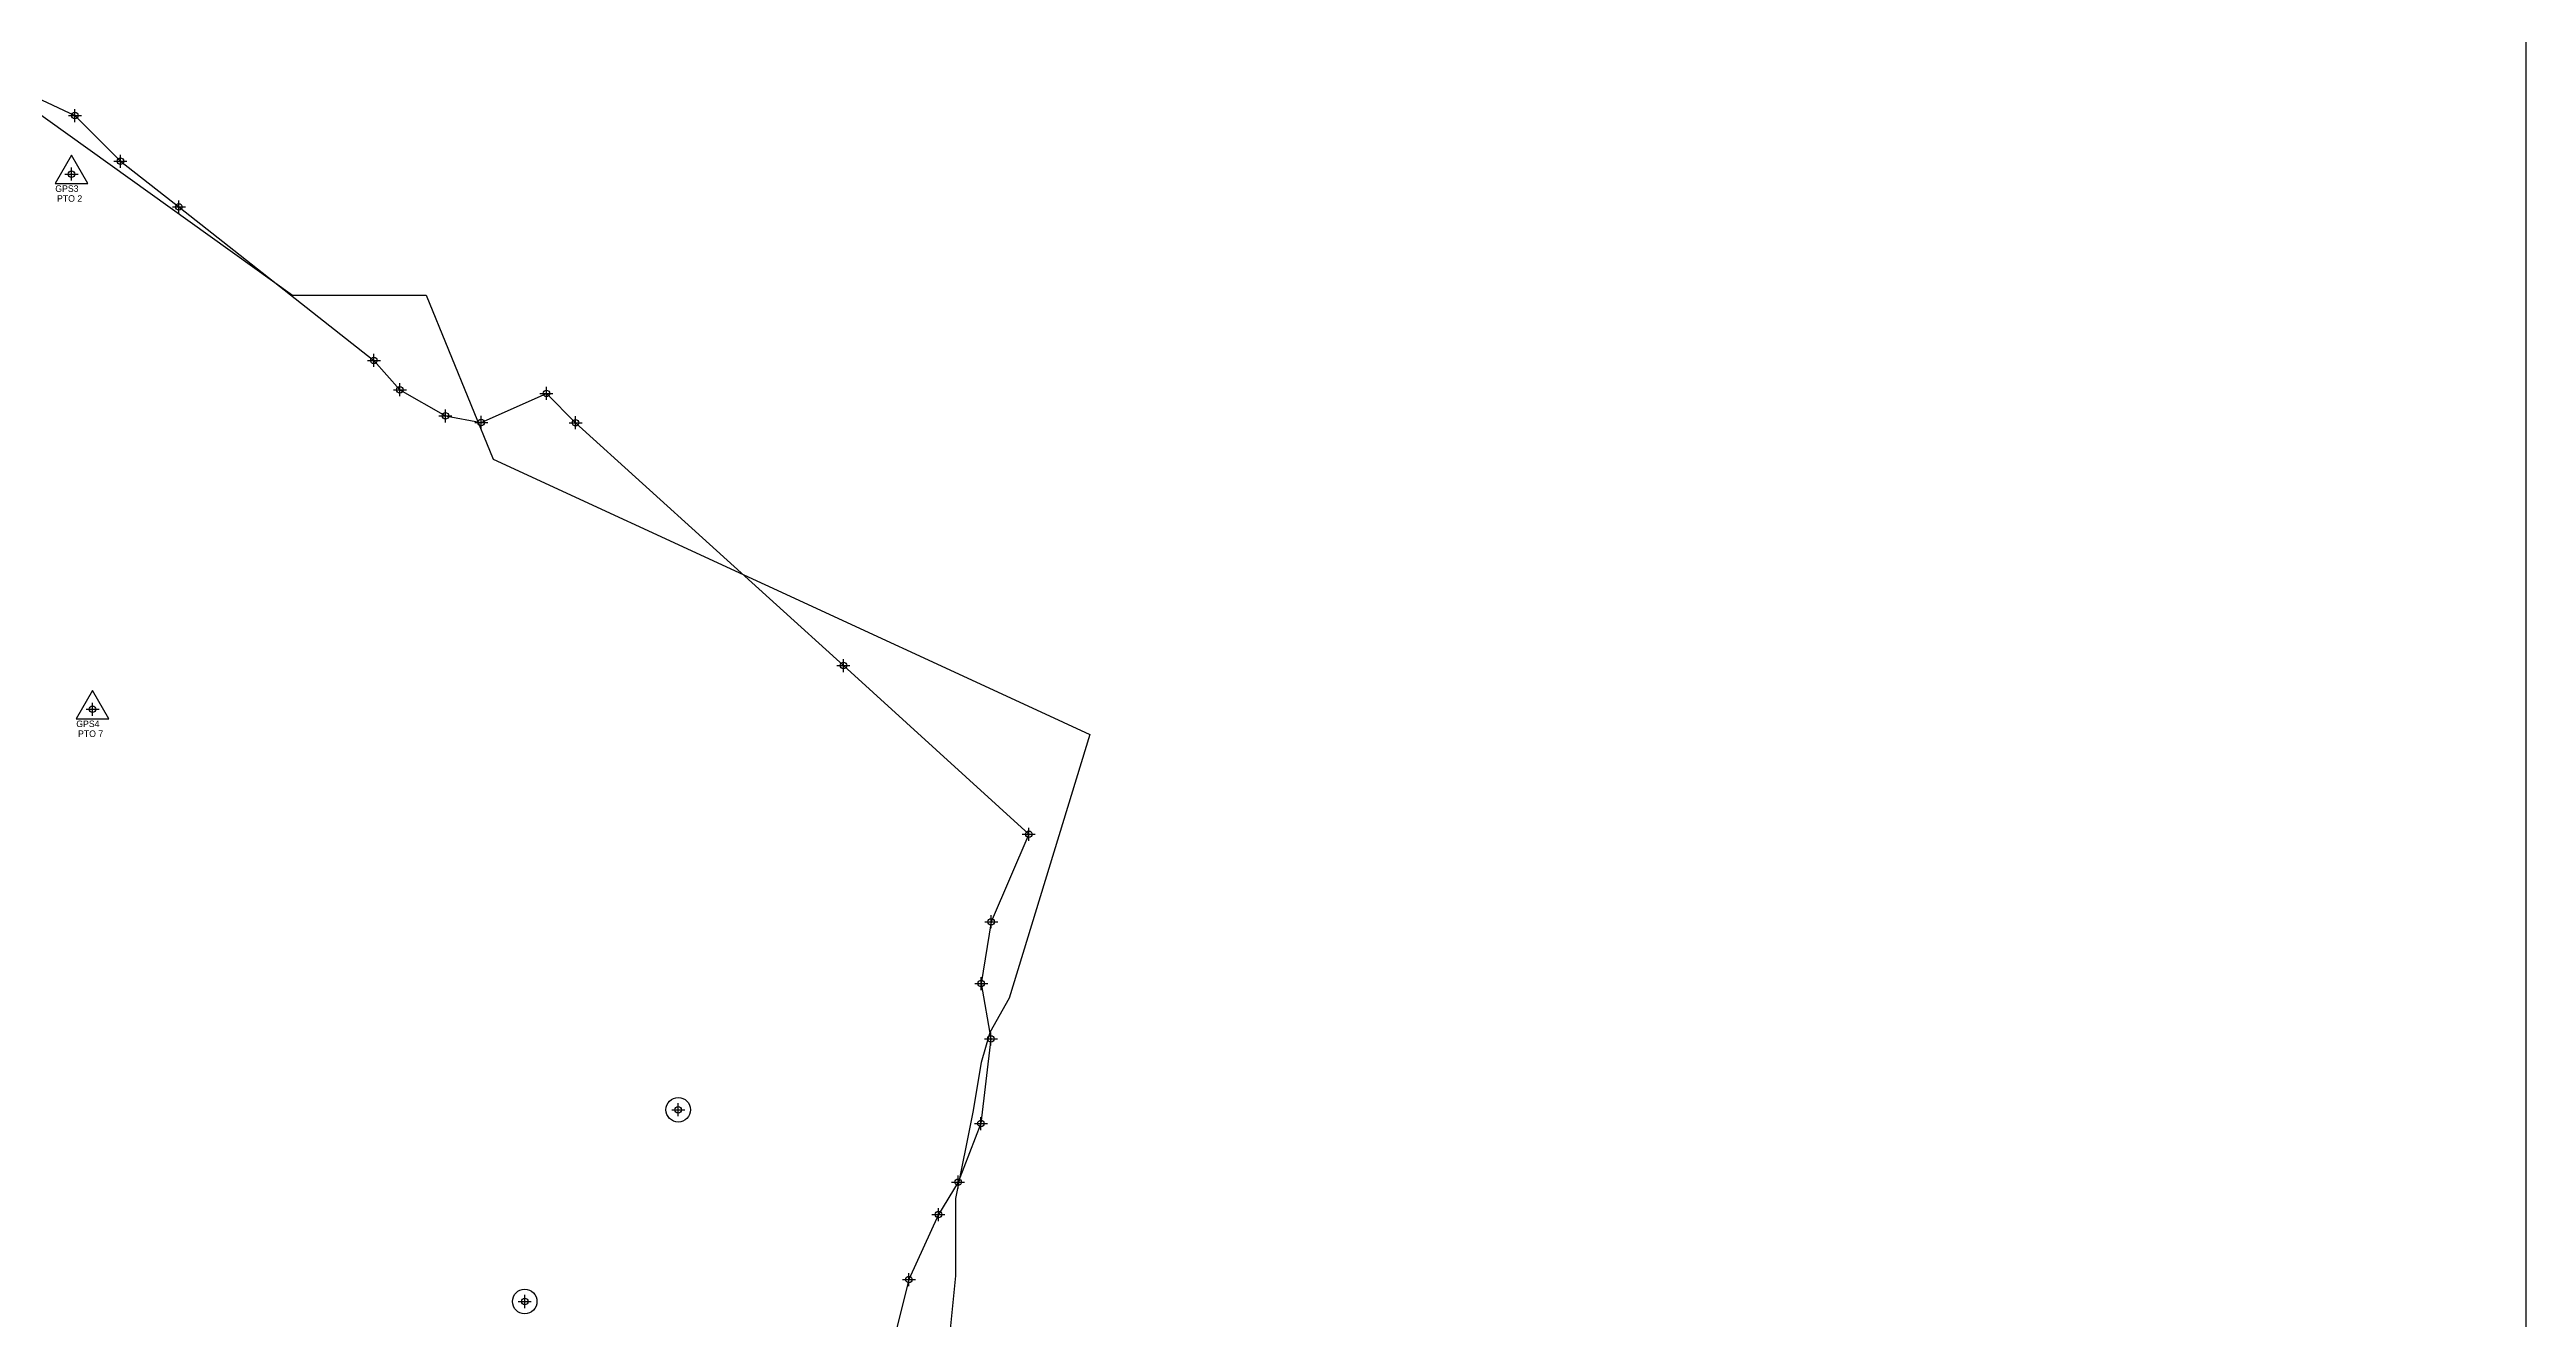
# Model space of a CAD drawing. Header units: inches. Extents: x 1065239 to 1066751, y 1075061 to 1077018.
# Drawn here: x 1065990 to 1066751, y 1076179 to 1076569 of the extents above; entities that cross this region are included whole.
import ezdxf

# ---------------------------------------------------------------- set-up
doc = ezdxf.new("R2010")
doc.units = ezdxf.units.IN
doc.header["$MEASUREMENT"] = 0
doc.header["$PDMODE"] = 34
doc.header["$PDSIZE"] = 2
for name, color, linetype in [('DELTA', 2, 'Continuous'), ('IMAGEN IGAC', 7, 'Continuous'), ('LINDERO1', 220, 'Continuous'), ('ojito de agua', 4, 'Continuous')]:
    doc.layers.add(name, color=color, linetype=linetype)
doc.layers.add('POLIGONO IGAC', color=7, linetype='Continuous', true_color=0xbee7f7)
picture_1 = doc.add_image_def('image1.jpg', size_in_pixel=(2380, 3080))

msp = doc.modelspace()

# ---------------------------------------------------------------- linework, layer by layer
at = {"layer": 'DELTA'}
msp.add_lwpolyline([(1065997.03, 1076536.87), (1065992, 1076528.13), (1066002.08, 1076528.14)], close=True, dxfattribs=at)
at = {"layer": 'DELTA', "elevation": 2974.62}
msp.add_lwpolyline([(1066003.48, 1076372.46), (1065998.45, 1076363.72), (1066008.53, 1076363.74)], close=True, dxfattribs=at)
at = {"layer": 'DELTA'}
for p in [(1065997.03, 1076531.05), (1066003.49, 1076366.64, 2974.62)]:
    msp.add_point(p, dxfattribs=at)
at = {"layer": 'LINDERO1', "elevation": 2991.97}
msp.add_lwpolyline([(1065981.09, 1076557.08), (1065998.07, 1076549.05), (1066012.04, 1076535.01), (1066030.01, 1076520.97), (1066089.9, 1076473.83), (1066097.88, 1076464.81), (1066111.86, 1076456.78), (1066111.86, 1076456.78), (1066122.86, 1076454.76), (1066142.88, 1076463.71), (1066151.86, 1076454.69), (1066234.12, 1076380.1), (1066291.04, 1076328.26), (1066279.5, 1076301.39), (1066276.46, 1076282.4), (1066279.42, 1076265.39), (1066276.36, 1076239.4), (1066269.32, 1076221.42), (1066263.29, 1076211.43), (1066254.25, 1076191.45), (1066250.21, 1076175.46)], dxfattribs=at)
at = {"layer": 'LINDERO1'}
for p in [(1065998.07, 1076549.05, 2968.65), (1066012.04, 1076535.01, 2969.14), (1066030.01, 1076520.97, 2968.65), (1066089.9, 1076473.83, 2982.35), (1066097.88, 1076464.81, 2981.63), (1066142.88, 1076463.71, 2980.43), (1066111.86, 1076456.78, 2993.41), (1066122.86, 1076454.76, 2978.75), (1066151.86, 1076454.69, 2983.31), (1066234.12, 1076380.1, 2989.56), (1066291.04, 1076328.26, 3014.08), (1066279.5, 1076301.39, 3015.04), (1066276.46, 1076282.4, 3015.76), (1066279.42, 1076265.39, 3016.48), (1066276.36, 1076239.4, 3017.68), (1066269.32, 1076221.42, 3021.53), (1066263.29, 1076211.43, 3024.65), (1066254.25, 1076191.45, 3026.09)]:
    msp.add_point(p, dxfattribs=at)
at = {"layer": 'ojito de agua'}
for centre in [(1066183.37, 1076243.62, 3004.94), (1066136.23, 1076184.73, 3007.59)]:
    msp.add_circle(centre, 3.77, dxfattribs=at)
for p in [(1066183.37, 1076243.62, 3004.94), (1066136.23, 1076184.73, 3007.59)]:
    msp.add_point(p, dxfattribs=at)
at = {"layer": 'POLIGONO IGAC'}
msp.add_lwpolyline([(1065983.58, 1076552.16), (1066064.86, 1076493.83), (1066106, 1076493.83), (1066126.58, 1076443.45), (1066293.38, 1076366.46), (1066309.77, 1076358.89), (1066285.06, 1076277.96), (1066279.11, 1076267.38), (1066276.46, 1076258.11), (1066273.82, 1076242.89), (1066268.52, 1076216.42), (1066268.52, 1076192.6), (1066266.54, 1076172.09)], dxfattribs=at)

# ---------------------------------------------------------------- texts
at = {"layer": 'DELTA'}
for s, p in [(' GPS3', (1065991.31, 1076525.6)), ('PTO 2', (1065992.59, 1076522.57)), (' GPS4', (1065997.76, 1076361.19, 2974.62)), ('PTO 7', (1065999.04, 1076358.16, 2974.62))]:
    msp.add_text(s, height=2, dxfattribs=at).set_placement(p)

# ---------------------------------------------------------------- pictures from other files: only their frames are drawn
at = {"layer": 'IMAGEN IGAC'}
image = msp.add_image(picture_1, insert=(1065239.69, 1075061.5), size_in_units=(1511.34, 1955.86), rotation=0.00782, dxfattribs=at)
image.dxf.flags = 7

doc.saveas('drawing.dxf')
